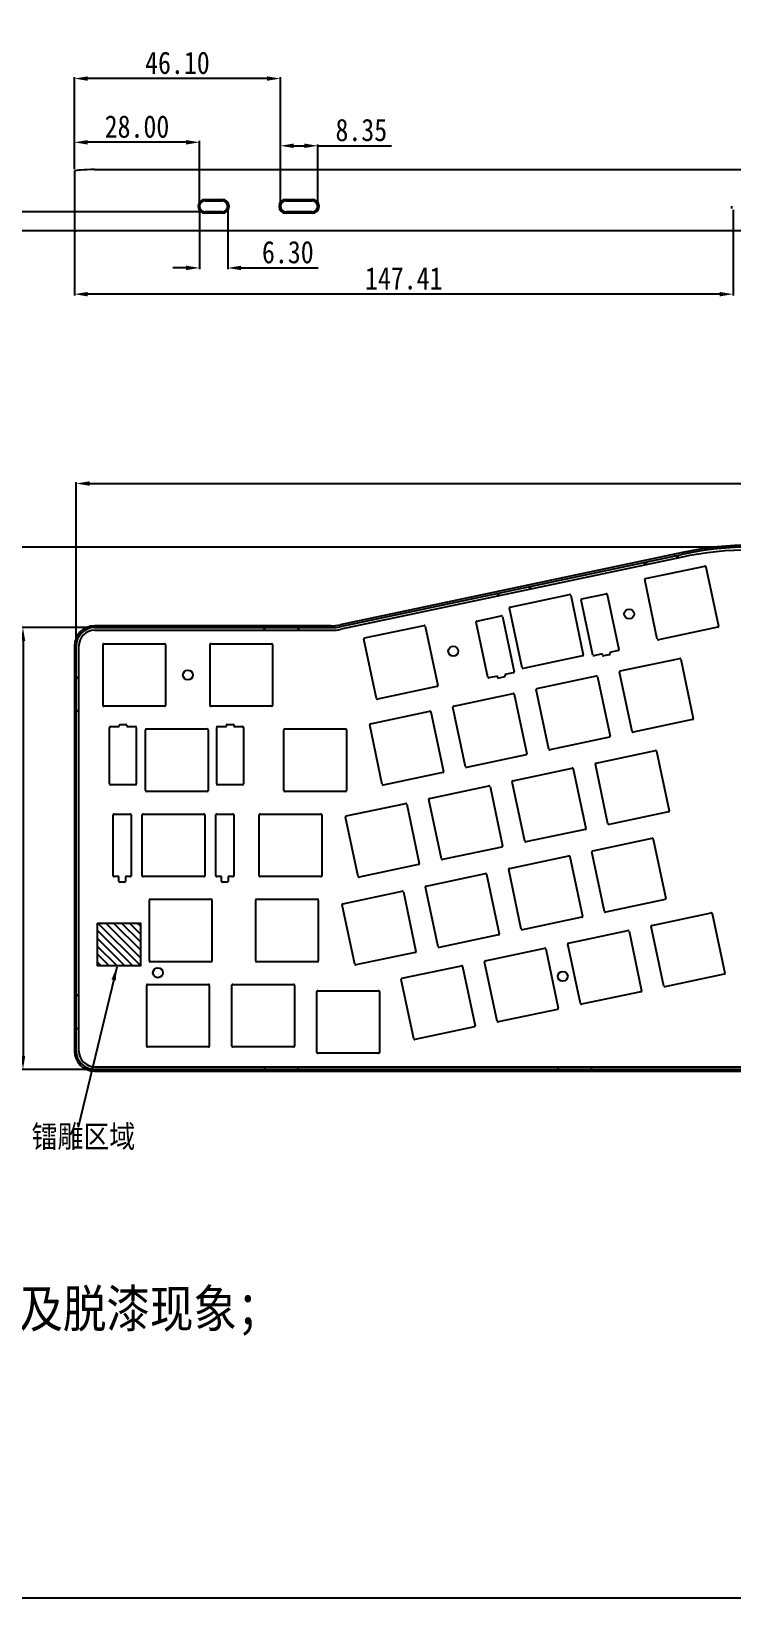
# Model space of a CAD drawing. Header units: millimetres. Extents: x 1550 to 2382, y -1061 to -419.
# Drawn here: x 1734.8 to 1891.6, y -1061.2 to -710.9 of the extents above; entities that cross this region are included whole.
import ezdxf

# ---------------------------------------------------------------- set-up
doc = ezdxf.new("R2010")
doc.units = ezdxf.units.MM
doc.header["$PDMODE"] = 3
doc.header["$PDSIZE"] = 8
doc.layers.get('0').update_dxf_attribs({"linetype": 'CONTINUOUS'})
doc.layers.get('Defpoints').update_dxf_attribs({"linetype": 'CONTINUOUS'})
for name, color, linetype in [('图框', 7, 'CONTINUOUS'), ('文字说明', 7, 'CONTINUOUS'), ('标注尺寸', 2, 'CONTINUOUS')]:
    doc.layers.add(name, color=color, linetype=linetype)
doc.styles.get("Standard").update_dxf_attribs({"font": '', "width": 0.85, "height": 5})
doc.styles.get('Standard').set_extended_font_data('SimSun')
doc.dimstyles.get("Standard").update_dxf_attribs({"dimtxt": 5, "dimasz": 3, "dimexe": 0.3, "dimexo": 0.3, "dimgap": 1, "dimtad": 1, "dimzin": 1, "dimdsep": 46, "dimtxsty": 'Standard', "dimcen": 0.09, "dimclrd": 3, "dimclre": 3, "dimclrt": 3, "dimadec": 0, "dimazin": 2, "dimtp": 0.01, "dimtm": 0.01, "dimtfac": 1, "dimtofl": 0, "dimtmove": 0, "dimatfit": 3, "dimfxl": 0, "dimtolj": 1, "dimarcsym": 0})

# ---------------------------------------------------------------- blocks, each defined once
blk = doc.blocks.new('*D28')
at = {"layer": 'Defpoints', "color": 0}
for p in [(2089.42, -812), (2089.42, -843.5), (1744.86, -848.32)]:
    blk.add_point(p, dxfattribs=at)
at = {"layer": '标注尺寸', "color": 3, "lineweight": -2}
for p, q in [((1744.86, -848.02), (1744.86, -811.7)), ((1747.86, -812), (2086.42, -812)), ((2089.42, -843.2), (2089.42, -811.7))]:
    blk.add_line(p, q, dxfattribs=at)
at = {"layer": '标注尺寸', "color": 3}
for points in [[(1747.86, -811.5), (1747.86, -812.5), (1744.86, -812)], [(2086.42, -811.5), (2086.42, -812.5), (2089.42, -812)]]:
    blk.add_solid(points, dxfattribs=at)
at = {"layer": '标注尺寸', "color": 3, "insert": (1917.14, -808.31), "char_height": 5, "attachment_point": 5}
blk.add_mtext('\\A1;344.56%%P0.1', dxfattribs=at)
blk = doc.blocks.new('*D29')
at = {"layer": 'Defpoints', "color": 0}
for p in [(1748.96, -844.22), (1732.95, -943.02), (1748.96, -943.02)]:
    blk.add_point(p, dxfattribs=at)
at = {"layer": '标注尺寸', "color": 3, "lineweight": -2}
for p, q in [((1748.66, -844.22), (1732.65, -844.22)), ((1732.95, -847.22), (1732.95, -940.02)), ((1748.66, -943.02), (1732.65, -943.02))]:
    blk.add_line(p, q, dxfattribs=at)
at = {"layer": '标注尺寸', "color": 3}
for points in [[(1732.45, -847.22), (1733.45, -847.22), (1732.95, -844.22)], [(1732.45, -940.02), (1733.45, -940.02), (1732.95, -943.02)]]:
    blk.add_solid(points, dxfattribs=at)
at = {"layer": '标注尺寸', "color": 3, "insert": (1727.95, -893.62), "char_height": 5, "attachment_point": 5, "rotation": 90}
blk.add_mtext('\\A1;98.80{\\H0.7x;\\S+0.05^ -0.1;}', dxfattribs=at)
blk = doc.blocks.new('*D30')
at = {"layer": 'Defpoints', "color": 0}
for p in [(1715.21, -826.22), (1896.08, -826.22), (1748.96, -943.02)]:
    blk.add_point(p, dxfattribs=at)
at = {"layer": '标注尺寸', "color": 3, "lineweight": -2}
for p, q in [((1895.78, -826.22), (1714.91, -826.22)), ((1715.21, -940.02), (1715.21, -829.22)), ((1748.66, -943.02), (1714.91, -943.02))]:
    blk.add_line(p, q, dxfattribs=at)
at = {"layer": '标注尺寸', "color": 3}
for points in [[(1714.71, -829.22), (1715.71, -829.22), (1715.21, -826.22)], [(1714.71, -940.02), (1715.71, -940.02), (1715.21, -943.02)]]:
    blk.add_solid(points, dxfattribs=at)
at = {"layer": '标注尺寸', "color": 3, "insert": (1710.21, -884.62), "char_height": 5, "attachment_point": 5, "rotation": 90}
blk.add_mtext('\\A1;116.80{\\H0.7x;\\S+0.05^ -0.1;}', dxfattribs=at)
blk = doc.blocks.new('*D42')
at = {"layer": 'Defpoints', "color": 0}
for p in [(1891.87, -750.52), (1744.46, -755.02), (1744.46, -769.65)]:
    blk.add_point(p, dxfattribs=at)
at = {"layer": '标注尺寸', "color": 3, "lineweight": -2}
for p, q in [((1891.87, -750.82), (1891.87, -769.95)), ((1744.46, -755.32), (1744.46, -769.95)), ((1888.87, -769.65), (1747.46, -769.65))]:
    blk.add_line(p, q, dxfattribs=at)
at = {"layer": '标注尺寸', "color": 3}
for points in [[(1747.46, -769.15), (1747.46, -770.15), (1744.46, -769.65)], [(1888.87, -769.15), (1888.87, -770.15), (1891.87, -769.65)]]:
    blk.add_solid(points, dxfattribs=at)
at = {"layer": '标注尺寸', "color": 3, "insert": (1818.16, -766.15), "char_height": 5, "attachment_point": 5}
blk.add_mtext('\\A1;147.41', dxfattribs=at)
blk = doc.blocks.new('*D57')
at = {"layer": 'Defpoints', "color": 0}
for p in [(1772.46, -750), (1778.76, -750), (1778.76, -763.78)]:
    blk.add_point(p, dxfattribs=at)
at = {"layer": '标注尺寸', "color": 3, "lineweight": -2}
for p, q in [((1772.46, -750.3), (1772.46, -764.08)), ((1778.76, -750.3), (1778.76, -764.08)), ((1769.46, -763.78), (1766.46, -763.78)), ((1781.76, -763.78), (1799, -763.78))]:
    blk.add_line(p, q, dxfattribs=at)
at = {"layer": '标注尺寸', "color": 3}
for points in [[(1769.46, -763.28), (1769.46, -764.28), (1772.46, -763.78)], [(1781.76, -763.28), (1781.76, -764.28), (1778.76, -763.78)]]:
    blk.add_solid(points, dxfattribs=at)
at = {"layer": '标注尺寸', "color": 3, "insert": (1792.22, -760.28), "char_height": 5, "attachment_point": 5}
blk.add_mtext('\\A1;6.30', dxfattribs=at)
blk = doc.blocks.new('*D58')
at = {"layer": 'Defpoints', "color": 0}
for p in [(1798.91, -736.46), (1790.56, -750), (1798.91, -750)]:
    blk.add_point(p, dxfattribs=at)
at = {"layer": '标注尺寸', "color": 3, "lineweight": -2}
for p, q in [((1790.56, -749.7), (1790.56, -736.16)), ((1793.56, -736.46), (1795.91, -736.46)), ((1798.91, -749.7), (1798.91, -736.16)), ((1798.91, -736.46), (1815.42, -736.46))]:
    blk.add_line(p, q, dxfattribs=at)
at = {"layer": '标注尺寸', "color": 3}
for points in [[(1793.56, -735.96), (1793.56, -736.96), (1790.56, -736.46)], [(1795.91, -735.96), (1795.91, -736.96), (1798.91, -736.46)]]:
    blk.add_solid(points, dxfattribs=at)
at = {"layer": '标注尺寸', "color": 3, "insert": (1808.67, -732.96), "char_height": 5, "attachment_point": 5}
blk.add_mtext('\\A1;8.35', dxfattribs=at)
blk = doc.blocks.new('*D55')
at = {"layer": 'Defpoints', "color": 0}
for p in [(1744.46, -735.69), (1744.46, -741.98), (1772.46, -750)]:
    blk.add_point(p, dxfattribs=at)
at = {"layer": '标注尺寸', "color": 3, "lineweight": -2}
for p, q in [((1744.46, -741.68), (1744.46, -735.39)), ((1772.46, -749.7), (1772.46, -735.39)), ((1769.46, -735.69), (1747.46, -735.69))]:
    blk.add_line(p, q, dxfattribs=at)
at = {"layer": '标注尺寸', "color": 3}
for points in [[(1747.46, -735.19), (1747.46, -736.19), (1744.46, -735.69)], [(1769.46, -735.19), (1769.46, -736.19), (1772.46, -735.69)]]:
    blk.add_solid(points, dxfattribs=at)
at = {"layer": '标注尺寸', "color": 3, "insert": (1758.46, -732.19), "char_height": 5, "attachment_point": 5}
blk.add_mtext('\\A1;28.00', dxfattribs=at)
blk = doc.blocks.new('*D56')
at = {"layer": 'Defpoints', "color": 0}
for p in [(1744.46, -721.43), (1744.46, -741.98), (1790.56, -750)]:
    blk.add_point(p, dxfattribs=at)
at = {"layer": '标注尺寸', "color": 3, "lineweight": -2}
for p, q in [((1744.46, -741.68), (1744.46, -721.13)), ((1787.56, -721.43), (1747.46, -721.43)), ((1790.56, -749.7), (1790.56, -721.13))]:
    blk.add_line(p, q, dxfattribs=at)
at = {"layer": '标注尺寸', "color": 3}
for points in [[(1747.46, -720.93), (1747.46, -721.93), (1744.46, -721.43)], [(1787.56, -720.93), (1787.56, -721.93), (1790.56, -721.43)]]:
    blk.add_solid(points, dxfattribs=at)
at = {"layer": '标注尺寸', "color": 3, "insert": (1767.51, -717.93), "char_height": 5, "attachment_point": 5}
blk.add_mtext('\\A1;46.10', dxfattribs=at)
blk = doc.blocks.new('*D59')
at = {"layer": 'Defpoints', "color": 0}
for p in [(1773.71, -751.26), (1732.23, -755.52), (1744.96, -755.52)]:
    blk.add_point(p, dxfattribs=at)
at = {"layer": '标注尺寸', "color": 3, "lineweight": -2}
for p, q in [((1732.23, -748.26), (1732.23, -745.26)), ((1773.41, -751.26), (1731.93, -751.26)), ((1744.66, -755.52), (1731.93, -755.52)), ((1732.23, -758.52), (1732.23, -775.15))]:
    blk.add_line(p, q, dxfattribs=at)
at = {"layer": '标注尺寸', "color": 3}
for points in [[(1731.73, -748.26), (1732.73, -748.26), (1732.23, -751.26)], [(1731.73, -758.52), (1732.73, -758.52), (1732.23, -755.52)]]:
    blk.add_solid(points, dxfattribs=at)
at = {"layer": '标注尺寸', "color": 3, "insert": (1728.73, -768.33), "char_height": 5, "attachment_point": 5, "rotation": 90}
blk.add_mtext('\\A1;4.26', dxfattribs=at)

msp = doc.modelspace()

# ---------------------------------------------------------------- hatches: boundary and pattern name
at = {"layer": '标注尺寸'}
h = msp.add_hatch(dxfattribs=at)
h.set_pattern_fill('ANSI31', color=256, scale=10)
h.set_pattern_definition([(315, (1691.4162, -724.7366), (-0.8838835, -0.8838835), [])])
h.paths.add_polyline_path([(1749.627, -910.296), (1759.229, -910.296), (1759.229, -919.898), (1749.627, -919.898)])

# ---------------------------------------------------------------- linework, layer by layer
at = {"color": 7, "linetype": 'Continuous'}
for p, q in [((1744.459, -742.092), (1744.459, -755.016)), ((1748.959, -741.777), (2085.323, -741.777)), ((1773.715, -748.445), (1777.503, -748.445)), ((1773.715, -748.745), (1777.503, -748.745)), ((1791.815, -748.445), (1797.653, -748.445)), ((1791.815, -748.745), (1797.653, -748.745)), ((1777.503, -751.257), (1773.715, -751.257)), ((1777.503, -751.557), (1773.715, -751.557)), ((1797.653, -751.257), (1791.815, -751.257)), ((1797.653, -751.557), (1791.815, -751.557)), ((1891.566, -750.516), (1891.566, -749.956)), ((2089.323, -755.516), (1744.959, -755.516)), ((1880.581, -827.412), (1803.932, -843.607)), ((1804.015, -843.998), (1880.415, -827.856)), ((1880.165, -828.522), (1804.139, -844.585)), ((1874.917, -846.802), (1872.105, -833.496)), ((1872.26, -833.259), (1885.566, -830.447)), ((1885.803, -830.602), (1888.614, -843.908)), ((1841.993, -839.654), (1855.299, -836.842)), ((1855.536, -836.997), (1858.347, -850.303)), ((1858.005, -837.797), (1863.484, -836.639)), ((1863.721, -836.793), (1866.326, -849.121)), ((1844.65, -853.197), (1841.839, -839.891)), ((1860.455, -850.362), (1857.851, -838.034)), ((1801.865, -843.823), (1748.959, -843.823)), ((1748.959, -844.223), (1801.865, -844.223)), ((1809.404, -846.539), (1822.71, -843.728)), ((1822.947, -843.882), (1825.759, -857.188)), ((1836.974, -855.323), (1834.369, -842.995)), ((1834.523, -842.758), (1840.002, -841.6)), ((1840.239, -841.755), (1842.844, -854.083)), ((1888.46, -844.145), (1875.154, -846.956)), ((1748.959, -844.823), (1801.865, -844.823)), ((1812.061, -860.082), (1809.25, -846.776)), ((1744.459, -848.323), (1744.459, -938.923)), ((1744.859, -938.923), (1744.859, -848.323)), ((1745.459, -938.923), (1745.459, -848.323)), ((1750.859, -861.623), (1750.859, -848.023)), ((1751.059, -847.823), (1764.659, -847.823)), ((1764.859, -848.023), (1764.859, -861.623)), ((1774.809, -861.623), (1774.809, -848.023)), ((1775.009, -847.823), (1788.609, -847.823)), ((1788.809, -848.023), (1788.809, -861.623)), ((1858.193, -850.54), (1844.887, -853.351)), ((1862.6, -850.113), (1860.692, -850.516)), ((1862.662, -850.406), (1862.6, -850.113)), ((1864.171, -850.292), (1862.899, -850.561)), ((1866.171, -849.358), (1864.263, -849.761)), ((1864.263, -849.761), (1864.325, -850.055)), ((1866.618, -853.921), (1879.924, -851.11)), ((1880.161, -851.264), (1882.972, -864.571)), ((1842.69, -854.32), (1840.782, -854.723)), ((1840.782, -854.723), (1840.844, -855.016)), ((1869.275, -867.465), (1866.463, -854.158)), ((1825.604, -857.425), (1812.298, -860.237)), ((1839.118, -855.074), (1837.211, -855.477)), ((1839.18, -855.368), (1839.118, -855.074)), ((1840.689, -855.253), (1839.418, -855.522)), ((1850.636, -871.403), (1847.825, -858.096)), ((1847.979, -857.859), (1861.286, -855.048)), ((1861.523, -855.202), (1864.334, -868.509)), ((1829.341, -861.797), (1842.647, -858.986)), ((1842.884, -859.14), (1845.695, -872.447)), ((1764.659, -861.823), (1751.059, -861.823)), ((1788.609, -861.823), (1775.009, -861.823)), ((1810.702, -865.735), (1824.008, -862.924)), ((1824.245, -863.078), (1827.057, -876.384)), ((1831.998, -875.341), (1829.186, -862.034)), ((1882.818, -864.808), (1869.512, -867.619)), ((1752.309, -879.175), (1752.309, -866.575)), ((1752.509, -866.375), (1754.459, -866.375)), ((1754.459, -866.375), (1754.459, -866.075)), ((1754.659, -865.875), (1755.959, -865.875)), ((1756.159, -866.075), (1756.159, -866.375)), ((1756.159, -866.375), (1758.109, -866.375)), ((1758.309, -866.575), (1758.309, -879.175)), ((1760.359, -880.673), (1760.359, -867.073)), ((1760.559, -866.873), (1774.159, -866.873)), ((1774.359, -867.073), (1774.359, -880.673)), ((1776.309, -879.175), (1776.309, -866.575)), ((1776.509, -866.375), (1778.459, -866.375)), ((1778.459, -866.375), (1778.459, -866.075)), ((1778.659, -865.875), (1779.959, -865.875)), ((1780.159, -866.075), (1780.159, -866.375)), ((1780.159, -866.375), (1782.109, -866.375)), ((1782.309, -866.575), (1782.309, -879.175)), ((1791.339, -880.673), (1791.339, -867.073)), ((1791.539, -866.873), (1805.139, -866.873)), ((1805.339, -867.073), (1805.339, -880.673)), ((1813.359, -879.279), (1810.548, -865.972)), ((1864.18, -868.746), (1850.873, -871.557)), ((1861.212, -874.534), (1874.518, -871.723)), ((1874.755, -871.877), (1877.567, -885.183)), ((1845.541, -872.684), (1832.235, -875.495)), ((1842.574, -878.472), (1855.88, -875.661)), ((1863.869, -888.077), (1861.058, -874.771)), ((1826.902, -876.622), (1813.596, -879.433)), ((1845.231, -892.015), (1842.419, -878.709)), ((1856.117, -875.815), (1858.928, -889.121)), ((1758.109, -879.375), (1752.509, -879.375)), ((1774.159, -880.873), (1760.559, -880.873)), ((1782.109, -879.375), (1776.509, -879.375)), ((1805.139, -880.873), (1791.539, -880.873)), ((1826.592, -895.953), (1823.781, -882.647)), ((1823.935, -882.41), (1837.241, -879.599)), ((1837.478, -879.753), (1840.29, -893.059)), ((1753.139, -899.723), (1753.139, -886.123)), ((1753.339, -885.923), (1756.939, -885.923)), ((1757.139, -886.123), (1757.139, -899.723)), ((1759.639, -899.723), (1759.639, -886.123)), ((1759.839, -885.923), (1773.439, -885.923)), ((1773.639, -886.123), (1773.639, -899.723)), ((1776.139, -899.723), (1776.139, -886.123)), ((1776.339, -885.923), (1779.939, -885.923)), ((1780.139, -886.123), (1780.139, -899.723)), ((1785.809, -899.723), (1785.809, -886.123)), ((1786.009, -885.923), (1799.609, -885.923)), ((1799.809, -886.123), (1799.809, -899.723)), ((1805.296, -886.348), (1818.603, -883.537)), ((1818.84, -883.691), (1821.651, -896.997)), ((1877.412, -885.42), (1864.106, -888.232)), ((1807.953, -899.891), (1805.142, -886.585)), ((1858.774, -889.358), (1845.468, -892.17)), ((1840.135, -893.296), (1826.829, -896.108)), ((1860.454, -894.165), (1873.76, -891.354)), ((1873.997, -891.508), (1876.808, -904.814)), ((1841.815, -898.103), (1855.121, -895.291)), ((1855.358, -895.446), (1858.17, -908.752)), ((1863.111, -907.708), (1860.299, -894.402)), ((1754.389, -899.923), (1753.339, -899.923)), ((1754.389, -900.973), (1754.389, -899.923)), ((1755.889, -899.923), (1755.889, -900.973)), ((1756.939, -899.923), (1755.889, -899.923)), ((1773.439, -899.923), (1759.839, -899.923)), ((1777.389, -899.923), (1776.339, -899.923)), ((1777.389, -900.973), (1777.389, -899.923)), ((1778.889, -899.923), (1778.889, -900.973)), ((1779.939, -899.923), (1778.889, -899.923)), ((1799.609, -899.923), (1786.009, -899.923)), ((1821.497, -897.234), (1808.19, -900.046)), ((1823.177, -902.041), (1836.483, -899.229)), ((1836.72, -899.384), (1839.531, -912.69)), ((1844.472, -911.646), (1841.661, -898.34)), ((1755.689, -901.173), (1754.589, -901.173)), ((1778.689, -901.173), (1777.589, -901.173)), ((1804.538, -905.979), (1817.844, -903.167)), ((1818.081, -903.322), (1820.893, -916.628)), ((1825.834, -915.584), (1823.022, -902.278)), ((1761.239, -918.773), (1761.239, -905.173)), ((1761.439, -904.973), (1775.039, -904.973)), ((1775.239, -905.173), (1775.239, -918.773)), ((1785.039, -918.773), (1785.039, -905.173)), ((1785.239, -904.973), (1798.839, -904.973)), ((1799.039, -905.173), (1799.039, -918.773)), ((1807.195, -919.522), (1804.384, -906.216)), ((1876.654, -905.051), (1863.348, -907.862)), ((1858.015, -908.989), (1844.709, -911.8)), ((1873.686, -910.84), (1886.993, -908.028)), ((1887.23, -908.183), (1890.041, -921.489)), ((1839.377, -912.927), (1826.071, -915.738)), ((1855.048, -914.778), (1868.354, -911.966)), ((1868.591, -912.121), (1871.403, -925.427)), ((1876.343, -924.383), (1873.532, -911.077)), ((1820.738, -916.865), (1807.432, -919.676)), ((1836.409, -918.715), (1849.716, -915.904)), ((1849.953, -916.058), (1852.764, -929.365)), ((1857.705, -928.321), (1854.894, -915.015)), ((1775.039, -918.973), (1761.439, -918.973)), ((1798.839, -918.973), (1785.239, -918.973)), ((1817.771, -922.653), (1831.077, -919.842)), ((1831.314, -919.996), (1834.125, -933.303)), ((1839.066, -932.259), (1836.255, -918.952)), ((1760.639, -937.823), (1760.639, -924.223)), ((1760.839, -924.023), (1774.439, -924.023)), ((1774.639, -924.223), (1774.639, -937.823)), ((1779.689, -937.823), (1779.689, -924.223)), ((1779.889, -924.023), (1793.489, -924.023)), ((1793.689, -924.223), (1793.689, -937.823)), ((1820.428, -936.197), (1817.616, -922.89)), ((1889.887, -921.726), (1876.58, -924.537)), ((1798.739, -939.233), (1798.739, -925.633)), ((1798.939, -925.433), (1812.539, -925.433)), ((1812.739, -925.633), (1812.739, -939.233)), ((1871.248, -925.664), (1857.942, -928.475)), ((1852.61, -929.602), (1839.303, -932.413)), ((1833.971, -933.54), (1820.665, -936.351)), ((1774.439, -938.023), (1760.839, -938.023)), ((1793.489, -938.023), (1779.889, -938.023)), ((1812.539, -939.433), (1798.939, -939.433)), ((1748.959, -942.423), (2085.323, -942.423)), ((2085.323, -943.023), (1748.959, -943.023)), ((1748.959, -943.423), (2085.323, -943.423))]:
    msp.add_line(p, q, dxfattribs=at)
at = {"linetype": 'Continuous'}
msp.add_lwpolyline([(1749.627, -910.296), (1759.229, -910.296), (1759.229, -919.898), (1749.627, -919.898)], close=True, dxfattribs=at)
at = {"color": 7, "linetype": 'Continuous'}
for centre in [(1868.619, -841.183), (1829.245, -849.501), (1769.859, -854.823), (1763.139, -921.423), (1853.755, -922.205)]:
    msp.add_circle(centre, 1.1, dxfattribs=at)
for centre, radius, start, end in [((1773.715, -750.001), 1.556, 90, 270), ((1773.715, -750.001), 1.256, 90, 270), ((1777.503, -750.001), 1.556, 270, 90), ((1777.503, -750.001), 1.256, 270, 90), ((1791.815, -750.001), 1.556, 90, 270), ((1791.815, -750.001), 1.256, 90, 270), ((1797.653, -750.001), 1.556, 270, 90), ((1797.653, -750.001), 1.256, 270, 90), ((1744.959, -755.016), 0.5, 180, 270), ((1896.084, -902.019), 75.8, 77.98941, 101.93), ((1896.085, -900.792), 75, 77.98941, 101.93), ((1896.083, -903.859), 77, 77.98941, 101.93), ((1872.301, -833.454), 0.2, 101.93, 191.93), ((1885.607, -830.643), 0.2, 11.93, 101.93), ((1855.34, -837.038), 0.2, 11.93, 101.93), ((1863.525, -836.835), 0.2, 11.93, 101.93), ((1842.034, -839.849), 0.2, 101.93, 191.93), ((1858.046, -837.992), 0.2, 101.93, 191.93), ((1748.959, -848.323), 4.5, 90, 180), ((1748.959, -848.323), 4.1, 90, 180), ((1801.865, -833.823), 10, 270, 281.93), ((1801.865, -833.823), 10.4, 270, 281.93), ((1822.752, -843.923), 0.2, 11.93, 101.93), ((1834.565, -842.954), 0.2, 101.93, 191.93), ((1840.044, -841.796), 0.2, 11.93, 101.93), ((1888.419, -843.949), 0.2, 281.93, 11.93), ((1748.959, -848.323), 3.5, 90, 180), ((1801.865, -833.823), 11, 270, 281.93), ((1809.445, -846.735), 0.2, 101.93, 191.93), ((1875.113, -846.761), 0.2, 191.93, 281.93), ((1751.059, -848.023), 0.2, 90, 180), ((1764.659, -848.023), 0.2, 0, 90), ((1775.009, -848.023), 0.2, 90, 180), ((1788.609, -848.023), 0.2, 0, 90), ((1858.152, -850.344), 0.2, 281.93, 11.93), ((1860.651, -850.32), 0.2, 191.93, 281.93), ((1862.858, -850.365), 0.2, 191.93, 281.93), ((1864.13, -850.096), 0.2, 281.93, 11.93), ((1866.13, -849.163), 0.2, 281.93, 11.93), ((1879.965, -851.306), 0.2, 11.93, 101.93), ((1842.648, -854.124), 0.2, 281.93, 11.93), ((1844.846, -853.156), 0.2, 191.93, 281.93), ((1866.659, -854.117), 0.2, 101.93, 191.93), ((1825.563, -857.23), 0.2, 281.93, 11.93), ((1837.169, -855.282), 0.2, 191.93, 281.93), ((1839.376, -855.326), 0.2, 191.93, 281.93), ((1840.648, -855.058), 0.2, 281.93, 11.93), ((1848.021, -858.055), 0.2, 101.93, 191.93), ((1861.327, -855.244), 0.2, 11.93, 101.93), ((1751.059, -861.623), 0.2, 180, 270), ((1764.659, -861.623), 0.2, 270, 0), ((1775.009, -861.623), 0.2, 180, 270), ((1788.609, -861.623), 0.2, 270, 0), ((1812.257, -860.041), 0.2, 191.93, 281.93), ((1842.688, -859.182), 0.2, 11.93, 101.93), ((1824.05, -863.12), 0.2, 11.93, 101.93), ((1829.382, -861.993), 0.2, 101.93, 191.93), ((1882.777, -864.612), 0.2, 281.93, 11.93), ((1752.509, -866.575), 0.2, 90, 180), ((1754.659, -866.075), 0.2, 90, 180), ((1755.959, -866.075), 0.2, 0, 90), ((1758.109, -866.575), 0.2, 0, 90), ((1760.559, -867.073), 0.2, 90, 180), ((1774.159, -867.073), 0.2, 0, 90), ((1776.509, -866.575), 0.2, 90, 180), ((1778.659, -866.075), 0.2, 90, 180), ((1779.959, -866.075), 0.2, 0, 90), ((1782.109, -866.575), 0.2, 0, 90), ((1791.539, -867.073), 0.2, 90, 180), ((1805.139, -867.073), 0.2, 0, 90), ((1810.744, -865.931), 0.2, 101.93, 191.93), ((1864.138, -868.55), 0.2, 281.93, 11.93), ((1869.471, -867.423), 0.2, 191.93, 281.93), ((1850.832, -871.361), 0.2, 191.93, 281.93), ((1874.56, -871.918), 0.2, 11.93, 101.93), ((1832.193, -875.299), 0.2, 191.93, 281.93), ((1845.5, -872.488), 0.2, 281.93, 11.93), ((1855.921, -875.856), 0.2, 11.93, 101.93), ((1861.253, -874.73), 0.2, 101.93, 191.93), ((1752.509, -879.175), 0.2, 180, 270), ((1758.109, -879.175), 0.2, 270, 0), ((1776.509, -879.175), 0.2, 180, 270), ((1782.109, -879.175), 0.2, 270, 0), ((1813.555, -879.237), 0.2, 191.93, 281.93), ((1826.861, -876.426), 0.2, 281.93, 11.93), ((1842.615, -878.668), 0.2, 101.93, 191.93), ((1760.559, -880.673), 0.2, 180, 270), ((1774.159, -880.673), 0.2, 270, 0), ((1791.539, -880.673), 0.2, 180, 270), ((1805.139, -880.673), 0.2, 270, 0), ((1823.976, -882.606), 0.2, 101.93, 191.93), ((1837.283, -879.794), 0.2, 11.93, 101.93), ((1753.339, -886.123), 0.2, 90, 180), ((1756.939, -886.123), 0.2, 0, 90), ((1759.839, -886.123), 0.2, 90, 180), ((1773.439, -886.123), 0.2, 0, 90), ((1776.339, -886.123), 0.2, 90, 180), ((1779.939, -886.123), 0.2, 0, 90), ((1786.009, -886.123), 0.2, 90, 180), ((1799.609, -886.123), 0.2, 0, 90), ((1818.644, -883.732), 0.2, 11.93, 101.93), ((1877.371, -885.225), 0.2, 281.93, 11.93), ((1805.338, -886.544), 0.2, 101.93, 191.93), ((1858.732, -889.163), 0.2, 281.93, 11.93), ((1864.065, -888.036), 0.2, 191.93, 281.93), ((1840.094, -893.101), 0.2, 281.93, 11.93), ((1845.426, -891.974), 0.2, 191.93, 281.93), ((1873.801, -891.549), 0.2, 11.93, 101.93), ((1826.788, -895.912), 0.2, 191.93, 281.93), ((1855.163, -895.487), 0.2, 11.93, 101.93), ((1860.495, -894.361), 0.2, 101.93, 191.93), ((1753.339, -899.723), 0.2, 180, 270), ((1756.939, -899.723), 0.2, 270, 0), ((1759.839, -899.723), 0.2, 180, 270), ((1773.439, -899.723), 0.2, 270, 0), ((1776.339, -899.723), 0.2, 180, 270), ((1779.939, -899.723), 0.2, 270, 0), ((1786.009, -899.723), 0.2, 180, 270), ((1799.609, -899.723), 0.2, 270, 0), ((1808.149, -899.85), 0.2, 191.93, 281.93), ((1821.455, -897.039), 0.2, 281.93, 11.93), ((1836.524, -899.425), 0.2, 11.93, 101.93), ((1841.856, -898.298), 0.2, 101.93, 191.93), ((1754.589, -900.973), 0.2, 180, 270), ((1755.689, -900.973), 0.2, 270, 0), ((1777.589, -900.973), 0.2, 180, 270), ((1778.689, -900.973), 0.2, 270, 0), ((1817.886, -903.363), 0.2, 11.93, 101.93), ((1823.218, -902.236), 0.2, 101.93, 191.93), ((1761.439, -905.173), 0.2, 90, 180), ((1775.039, -905.173), 0.2, 0, 90), ((1785.239, -905.173), 0.2, 90, 180), ((1798.839, -905.173), 0.2, 0, 90), ((1804.579, -906.174), 0.2, 101.93, 191.93), ((1876.613, -904.855), 0.2, 281.93, 11.93), ((1857.974, -908.793), 0.2, 281.93, 11.93), ((1863.306, -907.667), 0.2, 191.93, 281.93), ((1887.034, -908.224), 0.2, 11.93, 101.93), ((1839.336, -912.731), 0.2, 281.93, 11.93), ((1844.668, -911.605), 0.2, 191.93, 281.93), ((1868.395, -912.162), 0.2, 11.93, 101.93), ((1873.728, -911.035), 0.2, 101.93, 191.93), ((1820.697, -916.669), 0.2, 281.93, 11.93), ((1826.029, -915.543), 0.2, 191.93, 281.93), ((1849.757, -916.1), 0.2, 11.93, 101.93), ((1855.089, -914.973), 0.2, 101.93, 191.93), ((1761.439, -918.773), 0.2, 180, 270), ((1775.039, -918.773), 0.2, 270, 0), ((1785.239, -918.773), 0.2, 180, 270), ((1798.839, -918.773), 0.2, 270, 0), ((1807.391, -919.481), 0.2, 191.93, 281.93), ((1831.118, -920.038), 0.2, 11.93, 101.93), ((1836.451, -918.911), 0.2, 101.93, 191.93), ((1760.839, -924.223), 0.2, 90, 180), ((1774.439, -924.223), 0.2, 0, 90), ((1779.889, -924.223), 0.2, 90, 180), ((1793.489, -924.223), 0.2, 0, 90), ((1817.812, -922.849), 0.2, 101.93, 191.93), ((1876.539, -924.342), 0.2, 191.93, 281.93), ((1889.845, -921.53), 0.2, 281.93, 11.93), ((1798.939, -925.633), 0.2, 90, 180), ((1812.539, -925.633), 0.2, 0, 90), ((1857.901, -928.279), 0.2, 191.93, 281.93), ((1871.207, -925.468), 0.2, 281.93, 11.93), ((1852.568, -929.406), 0.2, 281.93, 11.93), ((1833.93, -933.344), 0.2, 281.93, 11.93), ((1839.262, -932.217), 0.2, 191.93, 281.93), ((1760.839, -937.823), 0.2, 180, 270), ((1774.439, -937.823), 0.2, 270, 0), ((1779.889, -937.823), 0.2, 180, 270), ((1793.489, -937.823), 0.2, 270, 0), ((1820.624, -936.155), 0.2, 191.93, 281.93), ((1748.959, -938.923), 4.5, 180, 270), ((1748.959, -938.923), 4.1, 180, 270), ((1748.959, -938.923), 3.5, 180, 270), ((1798.939, -939.233), 0.2, 180, 270), ((1812.539, -939.233), 0.2, 270, 0)]:
    msp.add_arc(centre, radius, start, end, dxfattribs=at)
msp.add_ellipse((1748.959, -742.092), major_axis=(4.542, 0.044), ratio=0.0693932, start_param=1.5701315, end_param=3.0043926, dxfattribs=at)
for points in [[(1872.691, -829.488), (1872.408, -829.703), (1872.173, -829.977), (1871.955, -830.257)], [(1879.569, -828.503), (1879.299, -828.379), (1879.016, -828.271), (1878.724, -828.214)], [(1879.782, -828.603), (1879.711, -828.57), (1879.64, -828.536), (1879.569, -828.503)], [(1839.083, -837.202), (1839.254, -836.936), (1839.447, -836.679), (1839.678, -836.463)], [(1846.009, -835.126), (1846.252, -835.201), (1846.486, -835.31), (1846.709, -835.433)], [(1786.759, -844.823), (1786.902, -844.606), (1787.066, -844.402), (1787.253, -844.223)], [(1794.264, -844.223), (1794.452, -844.402), (1794.616, -844.606), (1794.759, -844.823)], [(1744.859, -855.751), (1745.036, -855.522), (1745.244, -855.317), (1745.459, -855.123)], [(1745.459, -863.123), (1745.245, -862.995), (1745.04, -862.847), (1744.859, -862.676)], [(1744.859, -926.73), (1745.037, -926.508), (1745.245, -926.31), (1745.459, -926.123)], [(1745.459, -934.123), (1745.245, -934), (1745.041, -933.857), (1744.859, -933.691)], [(1787.368, -943.023), (1787.145, -942.845), (1786.947, -942.637), (1786.759, -942.423)], [(1794.759, -942.423), (1794.571, -942.637), (1794.372, -942.845), (1794.15, -943.023)], [(1853.068, -943.023), (1852.845, -942.845), (1852.647, -942.637), (1852.459, -942.423)], [(1860.459, -942.423), (1860.271, -942.637), (1860.072, -942.845), (1859.85, -943.023)]]:
    msp.add_open_spline(points, degree=3, dxfattribs=at)
at = {"layer": '图框'}
msp.add_lwpolyline([(1550.243, -1061.183), (2381.843, -1061.183), (2381.843, -473.183), (1550.243, -473.183)], close=True, dxfattribs=at)

# ---------------------------------------------------------------- texts
at = {"color": 2, "linetype": 'Continuous', "insert": (1758.065, -955.534), "char_height": 5, "width": 187.425, "attachment_point": 3, "line_spacing_factor": 0.9}
msp.add_mtext('镭雕区域', dxfattribs=at)
at = {"layer": '文字说明', "insert": (1571.537, -969.01), "char_height": 14, "width": 289.11714, "attachment_point": 1}
msp.add_mtext('备注:\\P   {\\H0.6x;1.外观不可有刮伤、脏污、缩水及脱漆现象；\\P     2.   表示设计变更  \\P     3.   表示重点尺寸\\P     }', dxfattribs=at)

# ---------------------------------------------------------------- dimensions: what is measured, and where the dimension line sits
at = {"layer": '标注尺寸', "color": 1}
for base, p1, p2, picture, middle in [((1744.459, -721.428), (1790.559, -750.001), (1744.459, -741.984), '*D56', (1767.509, -717.928)), ((1744.459, -735.691), (1772.459, -750.001), (1744.459, -741.984), '*D55', (1758.459, -732.191)), ((1744.459, -769.648), (1891.866, -750.516), (1744.459, -755.016), '*D42', (1818.162, -766.148))]:
    dim = msp.add_linear_dim(base=base, p1=p1, p2=p2, dimstyle='Standard', dxfattribs=at)
    dim.commit()
    dim.dimension.update_dxf_attribs({"geometry": picture, "text_midpoint": middle})
dim = msp.add_aligned_dim(p1=(1790.559, -750.001), p2=(1798.909, -750.001), distance=13.537, dimstyle='Standard', dxfattribs=at)
dim.commit()
dim.dimension.update_dxf_attribs({"geometry": '*D58', "text_midpoint": (1808.666, -732.964)})
for base, p1, p2, angle, picture, middle, dimtype in [((1732.229, -755.516), (1773.715, -751.257), (1744.959, -755.516), 90, '*D59', (1732.229, -768.333), 160), ((1778.759, -763.779), (1772.459, -750.001), (1778.759, -750.001), 0, '*D57', (1792.219, -763.779), 161)]:
    dim = msp.add_linear_dim(base=base, p1=p1, p2=p2, angle=angle, dimstyle='Standard', dxfattribs=at)
    dim.commit()
    dim.dimension.update_dxf_attribs({"geometry": picture, "text_midpoint": middle, "dimtype": dimtype})
dim = msp.add_linear_dim(base=(2089.423, -812.002), p1=(1744.859, -848.323), p2=(2089.423, -843.503), text='<>%%P0.1', dimstyle='Standard', dxfattribs=at)
dim.commit()
dim.dimension.update_dxf_attribs({"geometry": '*D28', "text_midpoint": (1917.141, -808.306)})
for base, p1, p2, picture, middle in [((1715.213, -826.219), (1748.959, -943.023), (1896.084, -826.219), '*D30', (1710.208, -884.621)), ((1732.952, -943.023), (1748.959, -844.223), (1748.959, -943.023), '*D29', (1727.947, -893.623))]:
    dim = msp.add_linear_dim(base=base, p1=p1, p2=p2, angle=90, text='<>{\\H0.7x;\\S+0.05^ -0.1;}', dimstyle='Standard', dxfattribs=at)
    dim.commit()
    dim.dimension.update_dxf_attribs({"geometry": picture, "text_midpoint": middle})

# ---------------------------------------------------------------- leaders
msp.add_leader([(1753.939, -920.142), (1745.294, -955.937)], dimstyle='Standard', override={"dimgap": 1, "dimtad": 0}, dxfattribs=at)

doc.saveas('drawing.dxf')
